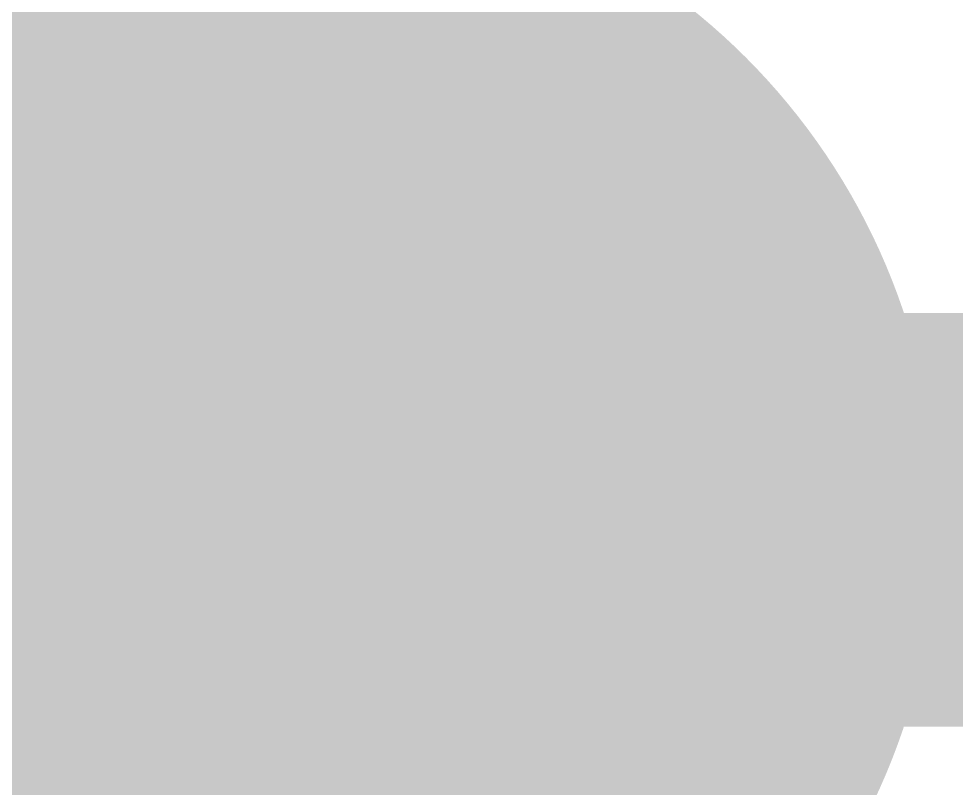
# Model space of a CAD drawing. Header units: inches. Extents: x 22 to 371, y 55 to 284.
# Drawn here: x 38.892 to 39.467, y 143.332 to 143.804 of the extents above; entities that cross this region are included whole.
import ezdxf

# ---------------------------------------------------------------- set-up
doc = ezdxf.new("R2010")
doc.units = ezdxf.units.IN
for name, color, linetype in [('Bottom Layer', 5, 'Continuous'), ('Bottom Solder', 6, 'Continuous'), ('Drill Drawing', 1, 'Continuous'), ('Layer 1', 16, 'Continuous'), ('Layer 2', 76, 'Continuous'), ('Top Layer', 1, 'Continuous'), ('Top Solder', 216, 'Continuous'), ('Via Holes', 16, 'Continuous')]:
    doc.layers.add(name, color=color, linetype=linetype)

msp = doc.modelspace()

# ---------------------------------------------------------------- hatches: boundary and pattern name
at = {"layer": 'Bottom Layer'}
h = msp.add_hatch(color=5, dxfattribs=at)
edge = h.paths.add_edge_path()
edge.add_arc((39.05407, 143.49669), 0.3, 0, 360)
at = {"layer": 'Bottom Solder'}
h = msp.add_hatch(color=6, dxfattribs=at)
edge = h.paths.add_edge_path()
edge.add_arc((39.05407, 143.49669), 0.4016, 0, 360)
at = {"layer": 'Layer 1'}
h = msp.add_hatch(color=16, dxfattribs=at)
edge = h.paths.add_edge_path()
edge.add_arc((39.05407, 143.49669), 0.3, 0, 360)
at = {"layer": 'Layer 2'}
h = msp.add_hatch(color=76, dxfattribs=at)
edge = h.paths.add_edge_path()
edge.add_arc((39.05407, 143.49669), 0.3, 0, 360)
at = {"layer": 'Top Layer'}
h = msp.add_hatch(color=1, dxfattribs=at)
edge = h.paths.add_edge_path()
edge.add_arc((39.05407, 143.49669), 0.3, 0, 360)
at = {"layer": 'Top Solder'}
h = msp.add_hatch(color=216, dxfattribs=at)
edge = h.paths.add_edge_path()
edge.add_arc((39.05407, 143.49669), 0.4016, 0, 360)
at = {"layer": 'Via Holes'}
h = msp.add_hatch(color=7, dxfattribs=at)
edge = h.paths.add_edge_path()
edge.add_arc((39.05407, 143.49669), 0.15, 0, 360)

# ---------------------------------------------------------------- linework, layer by layer
at = {"layer": 'Drill Drawing'}
for points in [[(38.80007, 143.75069, 0.0508, 0.0508, 0), (39.05407, 143.62369, 0.0508, 0.0508, 0)], [(38.80007, 143.75069, 0.0508, 0.0508, 0), (38.92707, 143.49669, 0.0508, 0.0508, 0)], [(39.05407, 143.62369, 0.0508, 0.0508, 0), (39.30807, 143.75069, 0.0508, 0.0508, 0)], [(39.18107, 143.49669, 0.0508, 0.0508, 0), (39.30807, 143.75069, 0.0508, 0.0508, 0)], [(38.80007, 143.24269, 0.0508, 0.0508, 0), (38.92707, 143.49669, 0.0508, 0.0508, 0)], [(39.18107, 143.49669, 0.0508, 0.0508, 0), (39.30807, 143.24269, 0.0508, 0.0508, 0)], [(38.80007, 143.24269, 0.0508, 0.0508, 0), (39.05407, 143.36969, 0.0508, 0.0508, 0)], [(39.05407, 143.36969, 0.0508, 0.0508, 0), (39.30807, 143.24269, 0.0508, 0.0508, 0)]]:
    msp.add_lwpolyline(points, format="xyseb", dxfattribs=at)
for points in [[(39.29537, 143.75069, 0.0254, 0.0254, 1), (39.32077, 143.75069, 0.0254, 0.0254, 1)], [(39.29537, 143.75069, 0.0254, 0.0254, 1), (39.32077, 143.75069, 0.0254, 0.0254, 1)], [(39.04137, 143.62369, 0.0254, 0.0254, 1), (39.06677, 143.62369, 0.0254, 0.0254, 1)], [(39.04137, 143.62369, 0.0254, 0.0254, 1), (39.06677, 143.62369, 0.0254, 0.0254, 1)], [(38.91437, 143.49669, 0.0254, 0.0254, 1), (38.93977, 143.49669, 0.0254, 0.0254, 1)], [(38.91437, 143.49669, 0.0254, 0.0254, 1), (38.93977, 143.49669, 0.0254, 0.0254, 1)], [(39.16837, 143.49669, 0.0254, 0.0254, 1), (39.19377, 143.49669, 0.0254, 0.0254, 1)], [(39.16837, 143.49669, 0.0254, 0.0254, 1), (39.19377, 143.49669, 0.0254, 0.0254, 1)], [(39.04137, 143.36969, 0.0254, 0.0254, 1), (39.06677, 143.36969, 0.0254, 0.0254, 1)], [(39.04137, 143.36969, 0.0254, 0.0254, 1), (39.06677, 143.36969, 0.0254, 0.0254, 1)]]:
    msp.add_lwpolyline(points, format="xyseb", close=True, dxfattribs=at)
at = {"layer": 'Top Layer'}
for points in [[(39.05407, 143.49669, 0.254, 0.254, 0), (39.05407, 143.49669, 0.254, 0.254, 0)], [(39.05407, 143.49669, 0.254, 0.254, 0), (39.87805, 143.49669, 0.254, 0.254, 0)]]:
    msp.add_lwpolyline(points, format="xyseb", dxfattribs=at)
msp.add_lwpolyline([(38.99057, 143.49669, 0.127, 0.127, 1), (39.11757, 143.49669, 0.127, 0.127, 1)], format="xyseb", close=True, dxfattribs=at)
msp.add_lwpolyline([(38.99057, 143.49669, 0.127, 0.127, 1), (39.11757, 143.49669, 0.127, 0.127, 1)], format="xyseb", close=True, dxfattribs=at)
msp.add_lwpolyline([(38.99057, 143.49669, 0.127, 0.127, 1), (39.11757, 143.49669, 0.127, 0.127, 1)], format="xyseb", close=True, dxfattribs=at)

doc.saveas('drawing.dxf')
